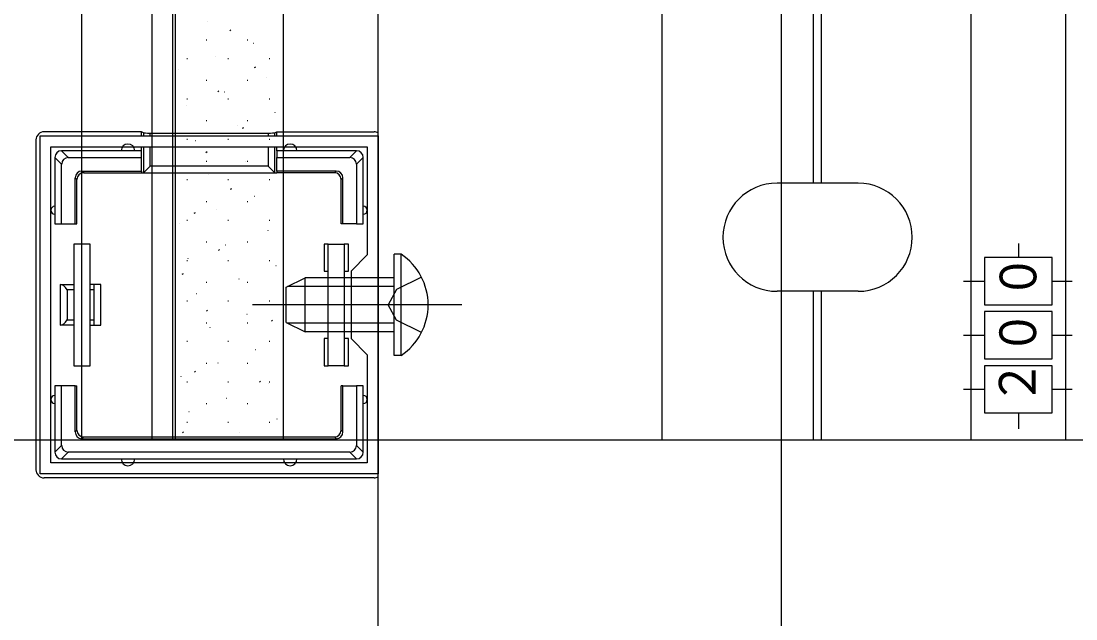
# Model space of a CAD drawing. Units: millimetres, scale not verified. Extents: x -875 to 875, y -1300 to 1292.
# Drawn here: x -286.4 to -208.4, y 463.9 to 508.1 of the extents above; entities that cross this region are included whole.
import ezdxf
from ezdxf.enums import TextEntityAlignment as Align

# ---------------------------------------------------------------- set-up
doc = ezdxf.new("R2010")
doc.units = ezdxf.units.MM
doc.header["$LTSCALE"] = 8
for name, color, linetype in [('0-2_YKK_11', 7, 'Continuous'), ('0-3_YKK_12', 2, 'Continuous'), ('0-4_YKK_13', 4, 'Continuous')]:
    doc.layers.add(name, color=color, linetype=linetype)
doc.styles.add('ＭＳ ゴシック', font='')
doc.styles.get('ＭＳ ゴシック').set_extended_font_data('MS Gothic')

msp = doc.modelspace()

# ---------------------------------------------------------------- linework, layer by layer
at = {"layer": '0-2_YKK_11'}
for points in [[(-259.998, 474.653), (-284.998, 474.653), (-284.998, 499.651), (-259.998, 499.651)], [(-260.798, 475.453), (-284.198, 475.453), (-284.198, 498.851), (-260.798, 498.851), (-260.798, 490.853), (-261.998, 489.653), (-261.998, 484.653), (-260.798, 483.453)]]:
    msp.add_lwpolyline(points, close=True, dxfattribs=at)
at = {"layer": '0-3_YKK_12'}
msp.add_lwpolyline([(-259.998, 850.153), (-230.198, 850.153), (-230.198, 124.153), (-259.998, 124.153)], close=True, dxfattribs=at)
at = {"layer": '0-4_YKK_13'}
for p, q in [((-281.898, 477.153), (-281.898, 537.153)), ((-276.702, 477.153), (-276.702, 537.153)), ((-275.174, 477.153), (-275.174, 537.153)), ((-274.987, 477.153), (-274.987, 537.153)), ((-238.998, 477.153), (-238.998, 537.153)), ((-216.148, 477.153), (-216.148, 537.153)), ((-209.148, 477.153), (-209.148, 537.153)), ((-227.798, 496.153), (-227.798, 518.153)), ((-227.198, 496.153), (-227.198, 518.153)), ((-272.588, 508.138), (-272.598, 508.135)), ((-270.879, 507.471), (-270.963, 507.416)), ((-272.664, 506.737), (-272.714, 506.737)), ((-269.624, 506.737), (-269.674, 506.737)), ((-269.199, 506.498), (-269.208, 506.494)), ((-271.989, 505.51), (-271.999, 505.506)), ((-274.089, 505.362), (-274.139, 505.362)), ((-271.049, 505.362), (-271.099, 505.362)), ((-269.075, 504.748), (-269.158, 504.693)), ((-268.009, 505.362), (-268.059, 505.362)), ((-274.732, 504.538), (-274.742, 504.535)), ((-268.223, 504.002), (-268.232, 503.999)), ((-272.664, 503.747), (-272.714, 503.747)), ((-269.624, 503.747), (-269.674, 503.747)), ((-274.089, 502.372), (-274.139, 502.372)), ((-271.764, 502.968), (-271.847, 502.913)), ((-271.343, 502.897), (-271.353, 502.894)), ((-271.049, 502.372), (-271.099, 502.372)), ((-268.009, 502.372), (-268.059, 502.372)), ((-274.133, 501.909), (-274.143, 501.906)), ((-267.624, 501.373), (-267.634, 501.37)), ((-272.664, 500.757), (-272.714, 500.757)), ((-270.367, 500.402), (-270.377, 500.399)), ((-269.959, 500.245), (-270.042, 500.189)), ((-269.624, 500.757), (-269.674, 500.757)), ((-285.298, 499.353), (-285.298, 474.951)), ((-277.498, 499.952), (-284.699, 499.952)), ((-277.356, 499.887), (-277.498, 499.952)), ((-277.498, 499.651), (-277.498, 499.952)), ((-277.356, 499.887), (-277.356, 499.651)), ((-276.86, 499.861), (-268.136, 499.861)), ((-276.86, 499.651), (-276.86, 499.861)), ((-274.089, 499.382), (-274.139, 499.382)), ((-273.487, 499.297), (-273.497, 499.294)), ((-271.049, 499.382), (-271.099, 499.382)), ((-268.136, 499.861), (-268.136, 499.651)), ((-268.009, 499.382), (-268.059, 499.382)), ((-267.64, 499.887), (-267.498, 499.952)), ((-267.64, 499.651), (-267.64, 499.887)), ((-267.498, 499.952), (-260.297, 499.952)), ((-267.498, 499.651), (-267.498, 499.952)), ((-282.905, 498.052), (-283.405, 498.552)), ((-277.498, 498.552), (-277.498, 498.851)), ((-277.498, 498.052), (-277.498, 498.552)), ((-277.356, 498.851), (-277.356, 496.926)), ((-272.648, 498.465), (-272.732, 498.409)), ((-268.136, 498.851), (-268.136, 497.421)), ((-267.64, 496.926), (-267.64, 498.851)), ((-267.498, 498.552), (-267.498, 498.851)), ((-267.498, 498.552), (-267.498, 498.052)), ((-261.591, 498.552), (-262.091, 498.052)), ((-283.898, 498.059), (-283.398, 497.559)), ((-283.898, 498.052), (-283.898, 494.152)), ((-282.905, 498.052), (-277.498, 498.052)), ((-272.664, 497.767), (-272.714, 497.767)), ((-269.768, 497.773), (-269.778, 497.77)), ((-269.624, 497.767), (-269.674, 497.767)), ((-267.498, 498.052), (-262.091, 498.052)), ((-267.498, 497.052), (-267.498, 498.052)), ((-261.598, 497.559), (-261.098, 498.059)), ((-283.398, 493.152), (-283.398, 497.559)), ((-281.767, 496.921), (-281.898, 497.052)), ((-281.767, 496.921), (-277.498, 496.921)), ((-277.498, 497.052), (-277.498, 496.921)), ((-277.498, 496.921), (-267.498, 496.921)), ((-263.229, 496.921), (-267.498, 496.921)), ((-263.098, 497.052), (-263.229, 496.921)), ((-261.598, 497.559), (-261.598, 493.152)), ((-282.398, 496.552), (-282.267, 496.421)), ((-282.398, 493.152), (-282.398, 496.552)), ((-274.089, 496.392), (-274.139, 496.392)), ((-272.511, 496.802), (-272.521, 496.798)), ((-271.049, 496.392), (-271.099, 496.392)), ((-268.009, 496.392), (-268.059, 496.392)), ((-262.729, 496.421), (-262.598, 496.552)), ((-262.729, 493.152), (-262.729, 496.421)), ((-262.598, 493.152), (-262.598, 496.552)), ((-224.498, 496.153), (-230.498, 496.153)), ((-270.843, 495.741), (-270.927, 495.686)), ((-272.664, 494.777), (-272.714, 494.777)), ((-269.624, 494.777), (-269.674, 494.777)), ((-269.122, 495.161), (-269.132, 495.158)), ((-283.898, 494.152), (-283.898, 493.152)), ((-273.533, 493.961), (-273.616, 493.906)), ((-271.913, 494.173), (-271.922, 494.17)), ((-283.898, 493.152), (-283.398, 493.152)), ((-283.398, 493.152), (-282.398, 493.152)), ((-274.656, 493.201), (-274.665, 493.198)), ((-274.089, 493.402), (-274.139, 493.402)), ((-271.049, 493.402), (-271.099, 493.402)), ((-268.009, 493.402), (-268.059, 493.402)), ((-262.598, 493.152), (-262.729, 493.152)), ((-261.598, 493.152), (-262.598, 493.152)), ((-268.146, 492.666), (-268.156, 492.662)), ((-272.664, 491.787), (-272.714, 491.787)), ((-271.267, 491.561), (-271.276, 491.557)), ((-269.624, 491.787), (-269.674, 491.787)), ((-263.698, 491.652), (-263.998, 491.652)), ((-263.698, 482.652), (-263.698, 491.652)), ((-262.198, 491.652), (-262.498, 491.652)), ((-262.198, 489.652), (-262.198, 491.652)), ((-212.648, 491.688), (-212.648, 490.653)), ((-271.728, 491.238), (-271.811, 491.183)), ((-258.798, 483.403), (-258.798, 490.903)), ((-274.089, 490.412), (-274.139, 490.412)), ((-274.057, 490.573), (-274.066, 490.569)), ((-271.049, 490.412), (-271.099, 490.412)), ((-268.009, 490.412), (-268.059, 490.412)), ((-267.547, 490.037), (-267.557, 490.033)), ((-274.417, 489.458), (-274.5, 489.403)), ((-266.798, 488.453), (-265.398, 489.153)), ((-258.798, 489.153), (-265.398, 489.153)), ((-262.498, 489.652), (-262.198, 489.652)), ((-283.498, 488.652), (-282.498, 488.652)), ((-283.498, 488.652), (-283.498, 485.652)), ((-280.998, 488.652), (-281.298, 488.652)), ((-280.998, 488.27), (-280.998, 488.652)), ((-272.664, 488.797), (-272.714, 488.797)), ((-270.291, 489.065), (-270.3, 489.062)), ((-269.624, 488.797), (-269.674, 488.797)), ((-266.798, 485.853), (-266.798, 488.453)), ((-258.798, 488.499), (-266.707, 488.499)), ((-216.708, 488.903), (-215.148, 488.903)), ((-210.148, 488.903), (-208.673, 488.903)), ((-280.998, 488.27), (-281.298, 488.27)), ((-273.411, 487.96), (-273.42, 487.957)), ((-224.498, 488.153), (-230.498, 488.153)), ((-227.798, 477.153), (-227.798, 488.153)), ((-227.198, 477.153), (-227.198, 488.153)), ((-274.089, 487.422), (-274.139, 487.422)), ((-272.612, 486.735), (-272.696, 486.68)), ((-271.049, 487.422), (-271.099, 487.422)), ((-253.798, 487.153), (-269.298, 487.153)), ((-268.009, 487.422), (-268.059, 487.422)), ((-269.692, 486.436), (-269.701, 486.433)), ((-267.81, 485.996), (-267.893, 485.941)), ((-282.498, 485.652), (-283.498, 485.652)), ((-280.998, 485.652), (-280.498, 485.652)), ((-272.664, 485.807), (-272.714, 485.807)), ((-272.435, 485.465), (-272.444, 485.462)), ((-269.624, 485.807), (-269.674, 485.807)), ((-266.798, 485.853), (-265.398, 485.153)), ((-258.798, 485.808), (-266.707, 485.808)), ((-274.089, 484.432), (-274.139, 484.432)), ((-271.049, 484.432), (-271.099, 484.432)), ((-268.009, 484.432), (-268.059, 484.432)), ((-263.998, 484.652), (-263.998, 482.652)), ((-263.698, 484.652), (-263.998, 484.652)), ((-216.708, 484.903), (-215.148, 484.903)), ((-210.148, 484.903), (-208.673, 484.903)), ((-269.046, 483.824), (-269.055, 483.821)), ((-271.836, 482.836), (-271.845, 482.833)), ((-258.289, 483.403), (-258.798, 483.403)), ((-273.497, 482.232), (-273.58, 482.177)), ((-272.664, 482.817), (-272.714, 482.817)), ((-269.624, 482.817), (-269.674, 482.817)), ((-263.998, 482.652), (-263.698, 482.652)), ((-262.498, 482.652), (-263.698, 482.652)), ((-262.498, 482.652), (-262.198, 482.652)), ((-274.579, 481.865), (-274.588, 481.861)), ((-274.089, 481.442), (-274.139, 481.442)), ((-271.049, 481.442), (-271.099, 481.442)), ((-268.694, 481.493), (-268.777, 481.438)), ((-268.07, 481.329), (-268.079, 481.326)), ((-268.009, 481.442), (-268.059, 481.442)), ((-283.398, 476.745), (-283.398, 481.152)), ((-282.398, 481.152), (-282.267, 481.152)), ((-282.267, 477.883), (-282.267, 481.152)), ((-262.598, 481.152), (-262.729, 481.152)), ((-262.729, 477.883), (-262.729, 481.152)), ((-262.598, 481.152), (-261.598, 481.152)), ((-262.598, 477.752), (-262.598, 481.152)), ((-261.598, 481.152), (-261.598, 476.745)), ((-261.098, 481.152), (-261.598, 481.152)), ((-216.708, 480.903), (-215.148, 480.903)), ((-210.148, 480.903), (-208.673, 480.903)), ((-272.664, 479.827), (-272.714, 479.827)), ((-271.19, 480.224), (-271.199, 480.221)), ((-269.624, 479.827), (-269.674, 479.827)), ((-273.98, 479.236), (-273.99, 479.233)), ((-212.648, 479.153), (-212.648, 477.982)), ((-274.089, 478.452), (-274.139, 478.452)), ((-271.049, 478.452), (-271.099, 478.452)), ((-268.009, 478.452), (-268.059, 478.452)), ((-267.471, 478.7), (-267.48, 478.697)), ((-282.267, 477.883), (-282.398, 477.752)), ((-281.898, 477.252), (-281.767, 477.383)), ((-281.767, 477.383), (-263.229, 477.383)), ((-274.381, 477.729), (-274.465, 477.673)), ((-270.214, 477.729), (-270.223, 477.725)), ((-263.229, 477.383), (-263.098, 477.252)), ((-262.598, 477.752), (-262.729, 477.883)), ((-283.398, 476.745), (-283.898, 476.246)), ((-281.898, 477.252), (-263.098, 477.252)), ((-267.013, 477.153), (-275.174, 477.153)), ((-261.098, 476.246), (-261.598, 476.745)), ((-283.405, 475.752), (-282.905, 476.252)), ((-262.091, 476.252), (-282.905, 476.252)), ((-262.091, 476.252), (-261.591, 475.752)), ((-260.297, 474.352), (-284.699, 474.352))]:
    msp.add_line(p, q, dxfattribs=at)
for points in [[(-303.698, 537.153), (-106.298, 537.153), (-106.298, 477.153), (-303.698, 477.153)], [(-281.298, 491.652), (-282.498, 491.652), (-282.498, 482.652), (-281.298, 482.652)], [(-210.148, 487.153), (-210.148, 490.653), (-215.148, 490.653), (-215.148, 487.153)], [(-210.148, 483.153), (-210.148, 486.653), (-215.148, 486.653), (-215.148, 483.153)], [(-210.148, 479.153), (-210.148, 482.653), (-215.148, 482.653), (-215.148, 479.153)]]:
    msp.add_lwpolyline(points, close=True, dxfattribs=at)
for points in [[(-275.174, 537.153), (-267.013, 537.153), (-267.013, 477.153)], [(-277.498, 498.552), (-278.498, 498.552), (-283.398, 498.552)], [(-277.356, 496.926), (-276.86, 497.421), (-276.86, 498.851)], [(-261.598, 498.552), (-266.498, 498.552), (-267.498, 498.552)], [(-281.898, 497.052), (-277.498, 497.052), (-277.498, 498.052)], [(-261.598, 493.152), (-261.098, 493.152), (-261.098, 494.152), (-261.098, 498.052)], [(-267.64, 496.926), (-268.136, 497.421), (-276.86, 497.421)], [(-263.098, 497.052), (-267.498, 497.052), (-267.498, 496.921)], [(-282.398, 493.152), (-282.267, 493.152), (-282.267, 496.421)], [(-263.998, 491.652), (-263.998, 489.652), (-263.698, 489.652)], [(-263.698, 491.652), (-262.498, 491.652), (-262.498, 482.652)], [(-258.289, 483.403), (-258.289, 490.903), (-258.798, 490.903)], [(-258.798, 485.153), (-265.398, 485.153), (-265.398, 489.153)], [(-256.789, 489.203), (-258.644, 488.298), (-259.253, 487.153)], [(-280.498, 485.652), (-280.498, 488.652), (-280.998, 488.652)], [(-282.498, 488.27), (-282.998, 488.27), (-282.998, 486.034), (-282.498, 486.034)], [(-281.298, 486.034), (-280.998, 486.034), (-280.998, 488.27)], [(-256.789, 485.103), (-258.644, 486.008), (-259.253, 487.153)], [(-281.298, 485.652), (-280.998, 485.652), (-280.998, 486.034)], [(-262.198, 482.652), (-262.198, 484.652), (-262.498, 484.652)], [(-283.398, 481.152), (-283.898, 481.152), (-283.898, 480.152), (-283.898, 476.252)], [(-282.398, 477.752), (-282.398, 481.152), (-283.398, 481.152)], [(-261.098, 476.252), (-261.098, 480.152), (-261.098, 481.152)], [(-283.398, 475.752), (-278.498, 475.752), (-266.498, 475.752), (-261.598, 475.752)]]:
    msp.add_lwpolyline(points, dxfattribs=at)
for centre, radius, start, end in [((-283.398, 498.052), 0.5, 90.77436, 179.22564), ((-283.398, 498.052), 0.5, 90, 90.77436), ((-278.498, 498.552), 0.5, 0, 180), ((-266.498, 498.552), 0.5, 0, 180), ((-261.598, 498.052), 0.5, 89.22564, 90), ((-261.598, 498.052), 0.5, 0.77436, 89.22564), ((-283.398, 498.052), 0.5, 179.22564, 180), ((-261.598, 498.052), 0.5, 0, 0.77436), ((-230.498, 492.153), 4, 90, 270), ((-224.498, 492.153), 4, 270, 90), ((-283.898, 494.152), 0.3, 90, 270), ((-261.098, 494.152), 0.3, 270, 90), ((-260.825, 487.153), 4.527, 304.06671, 55.93329), ((-283.898, 480.152), 0.3, 90, 270), ((-261.098, 480.152), 0.3, 270, 90), ((-283.398, 476.252), 0.5, 180, 180.77436), ((-283.398, 476.252), 0.5, 180.77436, 269.22564), ((-261.598, 476.252), 0.5, 270.77436, 359.22564), ((-261.598, 476.252), 0.5, 359.22564, 0), ((-283.398, 476.252), 0.5, 269.22564, 270), ((-278.498, 475.752), 0.5, 180, 0), ((-266.498, 475.752), 0.5, 180, 0), ((-261.598, 476.252), 0.5, 270, 270.77436)]:
    msp.add_arc(centre, radius, start, end, dxfattribs=at)
for centre, major_axis, ratio, start_param, end_param in [((-284.697, 499.351), (-0.426, 0.426), 0.99628, 5.499651, 7.06672), ((-276.86, 499.891), (0.5, 0), 0.061163, 3.274144, 4.712389), ((-268.136, 499.891), (0.5, 0), 0.061163, 4.712389, 6.150634), ((-260.299, 499.351), (0.426, 0.426), 0.99628, 0.262586, 0.783535), ((-282.891, 497.545), (-0.363, 0.363), 0.973329, 5.511302, 7.055068), ((-262.105, 497.545), (-0.363, -0.363), 0.973329, 2.36971, 3.913476), ((-281.898, 496.552), (-0.354, 0.354), 0.999924, 5.497825, 7.068545), ((-281.767, 496.421), (-0.354, 0.354), 0.999924, 5.497825, 7.068545), ((-277.365, 497.421), (0, -0.5), 0.133333, 0, 0.132552), ((-267.631, 497.421), (0, -0.5), 0.133333, 6.150634, 6.283185), ((-263.229, 496.421), (0.354, 0.354), 0.999924, 5.497825, 7.068545), ((-263.098, 496.552), (0.354, 0.354), 0.999924, 5.497825, 7.068545), ((-283.498, 487.152), (0, -1.5), 0.5, 2.411865, 3.141593), ((-283.498, 487.152), (0, -1.5), 0.5, 0, 0.729728), ((-281.898, 477.752), (-0.354, -0.354), 0.999924, 5.497825, 7.068545), ((-281.767, 477.883), (-0.354, -0.354), 0.999924, 5.497825, 7.068545), ((-263.229, 477.883), (0.354, -0.354), 0.999924, 5.497825, 7.068545), ((-263.098, 477.752), (0.354, -0.354), 0.999924, 5.497825, 7.068545), ((-282.891, 476.759), (-0.363, -0.363), 0.973329, 5.511302, 7.055068), ((-262.105, 476.759), (0.363, -0.363), 0.973329, 5.511302, 7.055068), ((-284.697, 474.953), (-0.426, -0.426), 0.99628, 5.499651, 7.06672), ((-260.299, 474.953), (0.426, -0.426), 0.99628, 5.499651, 6.0206)]:
    msp.add_ellipse(centre, major_axis=major_axis, ratio=ratio, start_param=start_param, end_param=end_param, dxfattribs=at)

# ---------------------------------------------------------------- texts
at = {"layer": '0-4_YKK_13', "style": 'ＭＳ ゴシック', "width": 0.9}
for s, p in [('０', (-210.508, 487.573)), ('０', (-210.527, 483.436)), ('２', (-210.566, 479.748))]:
    msp.add_text(s, height=2.711, rotation=90, dxfattribs=at).set_placement(p, align=Align.BOTTOM_LEFT)

doc.saveas('drawing.dxf')
